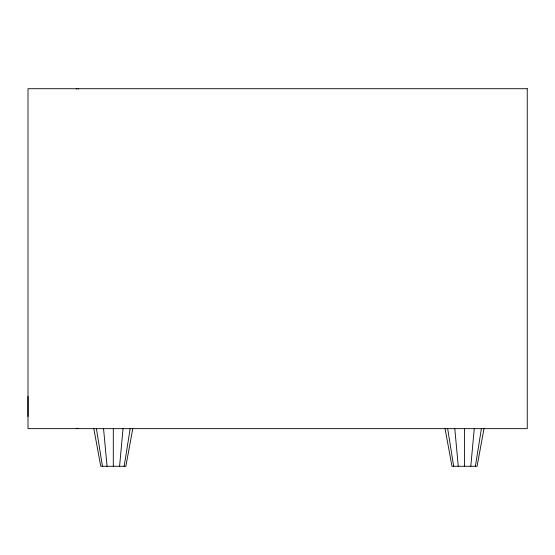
<?xml version="1.0" encoding="UTF-8"?>
<svg xmlns="http://www.w3.org/2000/svg" width="555" height="555" viewBox="0 0 555 555"><rect width="100%" height="100%" fill="white"/><g stroke="black" fill="none" stroke-linecap="round" stroke-linejoin="round"><path stroke-width="0.83" d="M119.575 466.283L123.044 428.654M470.8 466.283L474.268 428.654M124.167 466.283L130.175 428.654M475.392 466.283L481.4 428.654M132.784 428.654L125.846 466.283L100.76 466.283L93.823 428.654M484.009 428.654L477.078 466.283L451.985 466.283L445.054 428.654M28.007 396.43L28.007 416.5M447.663 428.654L453.671 466.283M96.438 428.654L102.439 466.283M454.795 428.654L458.257 466.283M103.563 428.654L107.032 466.283M464.528 428.654L464.528 466.283M113.303 428.654L113.303 466.283M78.179 88.717L78.179 89.154M78.179 428.217L78.179 428.654M76.299 88.717L76.299 89.154M76.299 428.217L76.299 428.654M527.25 88.717L28.007 88.717L28.007 428.654L527.25 428.654L527.25 88.717"/></g></svg>
